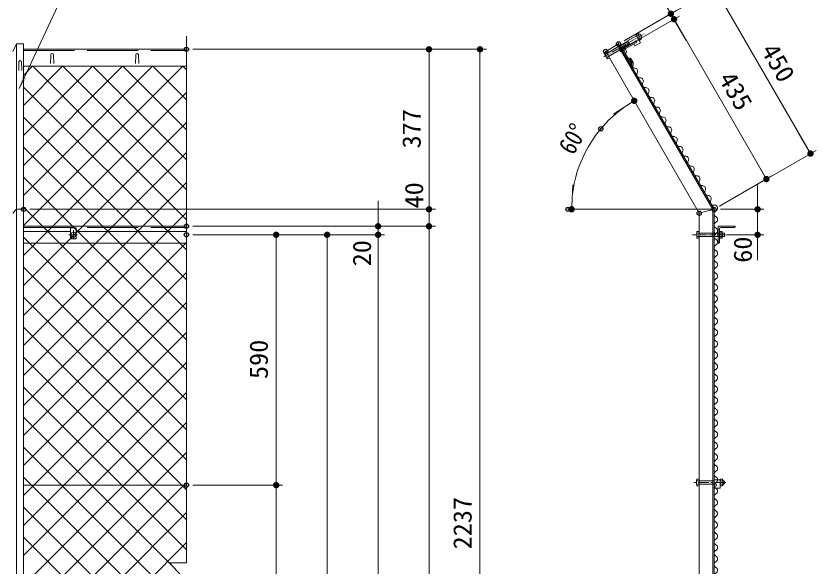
# Model space of a CAD drawing. Units: millimetres at full size. Extents: x -4455 to 4455, y -3150 to 3150.
# Drawn here: x -1597 to 288, y 468 to 1764 of the extents above; entities that cross this region are included whole.
import ezdxf
from ezdxf.enums import TextEntityAlignment as Align

# ---------------------------------------------------------------- set-up
doc = ezdxf.new("R2010")
doc.units = ezdxf.units.MM
doc.header["$LTSCALE"] = 20
doc.header["$PDMODE"] = 32
doc.header["$PDSIZE"] = 10
for name, pattern in [('DASHED', [7.5, 6, -1.5]), ('USER1', [2, 1.25, -0.25, 0.25, -0.25]), ('USER3', [1.125, 0.75, -0.125, 0.125, -0.125]), ('USER4', [4.7625, 3.175, -1.5875])]:
    doc.linetypes.add(name, pattern=pattern)
for name, color, linetype, lineweight in [('0-1_SUNPOU', 1, 'Continuous', 18), ('0-4_6文字', 3, 'Continuous', 18), ('0-5_1部材', 7, 'Continuous', 18), ('0-6_8部品', 7, 'Continuous', 18), ('0-A_5寸法', 1, 'Continuous', 18), ('0-C_2網', 4, 'Continuous', 18), ('0-D_AMI', 3, 'Continuous', 18)]:
    doc.layers.add(name, color=color, linetype=linetype, lineweight=lineweight)
doc.layers.add('0-2_DEFPOINTS', color=7, linetype='Continuous')
doc.styles.add('ＭＳ ゴシック', font='')
doc.styles.get('ＭＳ ゴシック').set_extended_font_data('MS Gothic')

# ---------------------------------------------------------------- blocks, each defined once
blk = doc.blocks.new('M1')
at = {"layer": '0-1_SUNPOU'}
blk.add_line((-5, 0), (-38.58, 0), dxfattribs=at)
for points in [[(0, 0), (-5, 0), (-4.96, 0.63)], [(0, 0), (-4.96, -0.63), (-5, 0)], [(0, 0), (-4.96, 0.63), (-4.84, 1.24)], [(0, 0), (-4.84, -1.24), (-4.96, -0.63)], [(0, 0), (-4.84, 1.24), (-4.65, 1.84)], [(0, 0), (-4.65, -1.84), (-4.84, -1.24)], [(0, 0), (-4.65, 1.84), (-4.38, 2.41)], [(0, 0), (-4.38, -2.41), (-4.65, -1.84)], [(0, 0), (-4.38, 2.41), (-4.05, 2.94)], [(0, 0), (-4.05, -2.94), (-4.38, -2.41)], [(0, 0), (-4.05, 2.94), (-3.64, 3.42)], [(0, 0), (-3.64, -3.42), (-4.05, -2.94)], [(0, 0), (-3.64, 3.42), (-3.19, 3.85)], [(0, 0), (-3.19, -3.85), (-3.64, -3.42)], [(0, 0), (-3.19, 3.85), (-2.68, 4.22)], [(0, 0), (-2.68, -4.22), (-3.19, -3.85)], [(0, 0), (-2.68, 4.22), (-2.13, 4.52)], [(0, 0), (-2.13, -4.52), (-2.68, -4.22)], [(0, 0), (-2.13, 4.52), (-1.55, 4.76)], [(0, 0), (-1.55, -4.76), (-2.13, -4.52)], [(0, 0), (-1.55, 4.76), (-0.94, 4.91)], [(0, 0), (-0.94, -4.91), (-1.55, -4.76)], [(0, 0), (-0.94, 4.91), (-0.31, 4.99)], [(0, 0), (-0.31, -4.99), (-0.94, -4.91)], [(0, 0), (-0.31, 4.99), (0.31, 4.99)], [(0, 0), (0.31, -4.99), (-0.31, -4.99)], [(0, 0), (0.31, 4.99), (0.94, 4.91)], [(0, 0), (0.94, 4.91), (1.55, 4.76)], [(0, 0), (1.55, 4.76), (2.13, 4.52)], [(0, 0), (2.13, 4.52), (2.68, 4.22)], [(0, 0), (2.68, 4.22), (3.19, 3.85)], [(0, 0), (3.19, 3.85), (3.64, 3.42)], [(0, 0), (3.64, 3.42), (4.05, 2.94)], [(0, 0), (4.05, 2.94), (4.38, 2.41)], [(0, 0), (4.38, 2.41), (4.65, 1.84)], [(0, 0), (4.65, 1.84), (4.84, 1.24)], [(0, 0), (4.84, 1.24), (4.96, 0.63)], [(0, 0), (4.96, 0.63), (5, 0)], [(0, 0), (0.94, -4.91), (0.31, -4.99)], [(0, 0), (1.55, -4.76), (0.94, -4.91)], [(0, 0), (2.13, -4.52), (1.55, -4.76)], [(0, 0), (2.68, -4.22), (2.13, -4.52)], [(0, 0), (3.19, -3.85), (2.68, -4.22)], [(0, 0), (3.64, -3.42), (3.19, -3.85)], [(0, 0), (4.05, -2.94), (3.64, -3.42)], [(0, 0), (4.38, -2.41), (4.05, -2.94)], [(0, 0), (4.65, -1.84), (4.38, -2.41)], [(0, 0), (4.84, -1.24), (4.65, -1.84)], [(0, 0), (4.96, -0.63), (4.84, -1.24)], [(0, 0), (5, 0), (4.96, -0.63)]]:
    blk.add_solid(points, dxfattribs=at)
blk = doc.blocks.new('NAMIX13')
at = {"layer": '0-D_AMI'}
for centre, start, end in [((-71.1, -133.3), 298.07249, 61.92751), ((71.1, -400), 118.07249, 241.92751), ((-71.1, -666.7), 298.07249, 61.92751), ((71.1, -933.3), 118.07249, 241.92751), ((-71.1, -1200), 298.07249, 61.92751), ((71.1, -1466.7), 118.07249, 241.92751), ((71.1, -2000), 118.07249, 241.92751), ((-71.1, -1733.3), 298.07249, 61.92751), ((-71.1, -2266.7), 298.07249, 61.92751), ((71.1, -2533.3), 118.07249, 241.92751), ((71.1, -3066.7), 118.07249, 241.92751), ((-71.1, -2800), 298.07249, 61.92751), ((-71.1, -3333.3), 298.07249, 61.92751), ((71.1, -3600), 118.07249, 241.92751), ((-71.1, -3866.7), 298.07249, 61.92751), ((71.1, -4133.3), 118.07249, 241.92751), ((-71.1, -4400), 298.07249, 61.92751), ((71.1, -4666.7), 118.07249, 241.92751), ((-71.1, -4933.3), 298.07249, 61.92751), ((71.1, -5200), 118.07249, 241.92751), ((71.1, -5733.3), 118.07249, 241.92751), ((-71.1, -5466.7), 298.07249, 61.92751)]:
    blk.add_arc(centre, 151.1, start, end, dxfattribs=at)
blk = doc.blocks.new('NAMIX5')
at = {"layer": '0-D_AMI'}
for centre, start, end in [((35.6, -200), 118.07249, 241.92751), ((-35.6, -66.7), 298.07249, 61.92751), ((-35.6, -333.3), 298.07249, 61.92751), ((35.6, -466.7), 118.07249, 241.92751), ((-35.6, -600), 298.07249, 61.92751), ((35.6, -733.3), 118.07249, 241.92751), ((35.6, -1000), 118.07249, 241.92751), ((-35.6, -866.7), 298.07249, 61.92751), ((-35.6, -1133.3), 298.07249, 61.92751), ((35.6, -1266.7), 118.07249, 241.92751)]:
    blk.add_arc(centre, 75.6, start, end, dxfattribs=at)
blk = doc.blocks.new('NAMI')
at = {"layer": '0-D_AMI'}
for centre, start, end in [((-71.1, -133.3), 298.07249, 61.92751), ((71.1, -400), 118.07249, 241.92751)]:
    blk.add_arc(centre, 151.1, start, end, dxfattribs=at)

msp = doc.modelspace()

# ---------------------------------------------------------------- linework, layer by layer
at = {"layer": '0-2_DEFPOINTS'}
for p in [(-46.84, 1756.34), (-177.62, 1698.15), (-177.62, 1698.15), (-1195.62, 1685.44), (-624.05, 1685.44), (-207.93, 1680.65), (-170.12, 1685.16), (-170.12, 1685.16), (-219.24, 1498.24), (274.58, 1439.62), (170.66, 1379.62), (-1579.29, 1308.44), (-624.05, 1308.44), (-296.53, 1308.44), (12.38, 1299.06), (47.38, 1308.44), (47.38, 1308.44), (47.38, 1308.44), (-1195.62, 1268.44), (-744.05, 1268.44), (-1195.62, 1248.44), (-984.05, 1248.44), (-864.05, 1248.44), (61.85, 1248.44), (149.96, 1248.44), (-1195.62, 658.44), (-984.05, 658.44)]:
    msp.add_point(p, dxfattribs=at)
at = {"layer": '0-4_6文字', "color": 7}
msp.add_lwpolyline([(-1147.84, 1837.53), (-1475.63, 1837.53), (-1589.23, 1593.12)], dxfattribs=at)
msp.add_solid([(-1590.07, 1591.3), (-1582.15, 1620.7), (-1572.7, 1616.31)], dxfattribs=at)
at = {"layer": '0-5_1部材', "color": 4}
for p, q in [((-1195.62, 1716.15), (-1195.62, 475.29)), ((-1235.62, 475.29), (-1155.62, 389.13)), ((-1195.62, 475.29), (-1235.62, 475.29))]:
    msp.add_line(p, q, dxfattribs=at)
at = {"layer": '0-5_1部材'}
for p, q in [((-1604.79, 1680.65), (-1595.79, 1698.15)), ((-1579.29, 1698.15), (-1595.79, 1698.15)), ((-1579.29, 1698.15), (-1579.29, -851.56)), ((-207.93, 1680.65), (-177.62, 1698.15)), ((44.38, 1307.64), (-180.22, 1696.65)), ((47.38, 1308.44), (-177.62, 1698.15)), ((-1579.29, 1685.44), (-1195.62, 1685.44)), ((12.38, 1299.06), (-207.93, 1680.65)), ((-1579.29, 1645.44), (-1195.62, 1645.44)), ((-1604.79, 1299.19), (-1595.79, 1308.44)), ((-1595.79, 1308.44), (-1579.29, 1308.44)), ((12.38, 1299.06), (47.38, 1308.44)), ((44.38, 1307.64), (44.38, -851.56)), ((12.38, 1299.06), (12.38, -551.56)), ((-1579.29, 1268.44), (-1195.62, 1268.44)), ((57.38, 1268.44), (57.38, 1228.44)), ((57.38, 1268.44), (97.38, 1268.44)), ((95.38, 1265.44), (63.38, 1265.44)), ((97.38, 1268.44), (97.38, 1267.44)), ((60.38, 1262.44), (60.38, 1230.44)), ((-1579.29, 1228.44), (-1195.62, 1228.44)), ((57.38, 1228.44), (58.38, 1228.44)), ((-1579.29, 658.44), (-1195.62, 658.44))]:
    msp.add_line(p, q, dxfattribs=at)
at = {"layer": '0-5_1部材', "color": 3}
for p, q in [((-1595.79, 1698.15), (-1595.79, -851.56)), ((-1515.54, 1651.94), (-1514.79, 1672.44)), ((-1508.04, 1651.94), (-1508.79, 1672.44)), ((-1315.54, 1651.94), (-1314.79, 1672.44)), ((-1308.04, 1651.94), (-1308.79, 1672.44))]:
    msp.add_line(p, q, dxfattribs=at)
at = {"layer": '0-5_1部材', "color": 1, "linetype": 'DASHED'}
for p, q in [((-1579.29, 1682.44), (-1195.62, 1682.44)), ((-1579.29, 1265.44), (-1195.62, 1265.44))]:
    msp.add_line(p, q, dxfattribs=at)
at = {"layer": '0-5_1部材'}
msp.add_lwpolyline([(47.38, 1308.44), (47.38, -551.56), (47.38, -851.56)], dxfattribs=at)
at = {"layer": '0-5_1部材', "color": 3}
for centre in [(-1511.79, 1672.44), (-1311.79, 1672.44)]:
    msp.add_arc(centre, 3, 0, 180, dxfattribs=at)
at = {"layer": '0-5_1部材'}
for centre, radius, start, end in [((63.38, 1262.44), 3, 90, 179.99992), ((95.38, 1267.44), 2, 270, 0), ((58.38, 1230.44), 2, 270, 0)]:
    msp.add_arc(centre, radius, start, end, dxfattribs=at)
at = {"layer": '0-6_8部品', "color": 1, "linetype": 'USER3'}
for p, q in [((-211.98, 1667.48), (-117.24, 1722.18)), ((-1472.88, 1248.44), (-1450.68, 1248.44)), ((74.51, 1248.44), (-3.44, 1248.44))]:
    msp.add_line(p, q, dxfattribs=at)
at = {"layer": '0-6_8部品'}
for p, q in [((-156.32, 1705.26), (-135.54, 1717.25)), ((-137.04, 1719.85), (-132.72, 1722.34)), ((-137.04, 1719.85), (-129.04, 1706)), ((-135.04, 1716.39), (-130.68, 1718.91)), ((-135.04, 1716.39), (-131.04, 1709.46)), ((-131.65, 1721.72), (-132.72, 1722.34)), ((-174.87, 1693.39), (-155.82, 1704.39)), ((-170.87, 1686.46), (-151.82, 1697.46)), ((-168.39, 1686.16), (-135.48, 1705.16)), ((-164.73, 1684.82), (-135.28, 1701.81)), ((-156.32, 1705.26), (-151.32, 1696.6)), ((-151.32, 1696.6), (-135.73, 1705.59)), ((-139.03, 1693.3), (-141.78, 1698.06)), ((-126.04, 1700.8), (-139.03, 1693.3)), ((-134.73, 1703.86), (-135.73, 1705.59)), ((-131.04, 1709.46), (-126.72, 1711.95)), ((-129.04, 1706), (-124.72, 1708.49)), ((-129.04, 1706), (-126.04, 1700.8)), ((-207.14, 1679.27), (-211.45, 1676.78)), ((-165.28, 1682.77), (-148.28, 1653.32)), ((-211.45, 1675.54), (-211.45, 1676.78)), ((-204.52, 1663.54), (-211.45, 1675.54)), ((-205.14, 1675.81), (-209.45, 1673.32)), ((-201.14, 1668.88), (-205.45, 1666.39)), ((-204.52, 1663.54), (-203.45, 1662.92)), ((-199.14, 1665.41), (-203.45, 1662.92)), ((-151.81, 1663.26), (-149.21, 1664.76)), ((-151.81, 1663.26), (-146.31, 1653.74)), ((-149.21, 1664.76), (-143.28, 1654.5)), ((-1590.76, 1635.29), (-1590.01, 1655.79)), ((-1583.26, 1635.29), (-1584.01, 1655.79)), ((-150.12, 1650.52), (-148.82, 1651.27)), ((-146.31, 1653.73), (-146.6, 1644.42)), ((-143.28, 1654.5), (-143.75, 1639.49)), ((-1468.28, 1256.12), (-1579.29, 1256.12)), ((-1455.31, 1256.12), (-1195.62, 1256.12)), ((6.78, 1255.37), (7.4, 1256.44)), ((6.78, 1241.51), (6.78, 1255.37)), ((12.38, 1256.44), (7.4, 1256.44)), ((12.38, 1252.44), (7.4, 1252.44)), ((12.38, 1244.44), (7.4, 1244.44)), ((12.38, 1240.44), (12.38, 1256.44)), ((47.38, 1252.44), (60.38, 1252.44)), ((47.38, 1244.44), (60.38, 1244.44)), ((60.38, 1240.44), (60.38, 1256.44)), ((60.38, 1256.44), (66.16, 1256.44)), ((60.38, 1252.44), (66.16, 1252.44)), ((60.38, 1244.44), (66.16, 1244.44)), ((66.78, 1255.37), (66.16, 1256.44)), ((66.78, 1241.51), (66.78, 1255.37)), ((71.85, 1252.44), (66.78, 1252.44)), ((71.85, 1244.44), (66.78, 1244.44)), ((71.85, 1244.44), (71.85, 1252.44)), ((6.78, 1241.51), (7.4, 1240.44)), ((12.38, 1240.44), (7.4, 1240.44)), ((60.38, 1240.44), (66.16, 1240.44)), ((66.78, 1241.51), (66.16, 1240.44)), ((5.98, 670.79), (7.09, 672.71)), ((5.98, 658.95), (5.98, 670.79)), ((6.66, 668.87), (12.38, 668.87)), ((6.66, 660.87), (12.38, 660.87)), ((7.09, 672.71), (12.38, 672.71)), ((12.38, 657.03), (12.38, 672.71)), ((47.38, 671.19), (47.38, 660.69)), ((47.38, 671.19), (61.58, 671.19)), ((47.38, 660.69), (51.33, 660.69)), ((61.58, 657.03), (61.58, 672.71)), ((61.58, 671.19), (61.58, 651.19)), ((67.29, 668.87), (61.58, 668.87)), ((67.29, 660.87), (61.58, 660.87)), ((67.98, 658.95), (67.98, 670.79)), ((67.98, 668.87), (71.53, 668.87)), ((67.98, 660.87), (71.53, 660.87)), ((71.53, 660.87), (71.53, 668.87)), ((5.98, 658.95), (7.09, 657.03)), ((7.09, 657.03), (12.38, 657.03)), ((47.38, 656.19), (51.33, 656.19)), ((47.38, 656.19), (47.38, 651.19)), ((47.38, 651.19), (61.58, 651.19)), ((66.87, 657.03), (61.58, 657.03)), ((67.98, 658.95), (66.87, 657.03))]:
    msp.add_line(p, q, dxfattribs=at)
at = {"layer": '0-6_8部品', "color": 4}
for p, q in [((-174.47, 1692.7), (-155.42, 1703.7)), ((-171.27, 1687.15), (-152.22, 1698.16))]:
    msp.add_line(p, q, dxfattribs=at)
at = {"layer": '0-6_8部品', "color": 3, "linetype": 'USER4'}
for p, q in [((-205.14, 1675.81), (-175, 1693.32)), ((-201.14, 1668.88), (-171, 1686.39)), ((12.38, 1252.44), (47.38, 1252.44)), ((12.38, 1244.44), (47.38, 1244.44)), ((12.38, 668.87), (47.38, 668.87))]:
    msp.add_line(p, q, dxfattribs=at)
at = {"layer": '0-6_8部品', "color": 1, "linetype": 'USER1'}
for p, q in [((-1461.79, 1259.23), (-1461.79, 1238.3)), ((75, 664.87), (-3.49, 664.87))]:
    msp.add_line(p, q, dxfattribs=at)
at = {"layer": '0-6_8部品', "color": 3, "linetype": 'DASHED'}
msp.add_line((12.38, 660.87), (47.38, 660.87), dxfattribs=at)
at = {"layer": '0-6_8部品', "color": 1}
for p, q in [((67.98, 668.07), (71.93, 668.07)), ((67.98, 661.67), (71.93, 661.67))]:
    msp.add_line(p, q, dxfattribs=at)
at = {"layer": '0-6_8部品'}
for points in [[(-131.65, 1721.72), (-124.72, 1709.73), (-124.72, 1708.49)], [(67.98, 670.79), (66.87, 672.71), (61.58, 672.71)]]:
    msp.add_lwpolyline(points, dxfattribs=at)
msp.add_lwpolyline([(-1468.29, 1264.77), (-1455.29, 1264.77), (-1455.29, 1238.77), (-1468.29, 1238.77)], close=True, dxfattribs=at)
msp.add_circle((-1461.79, 1248.44), 6, dxfattribs=at)
for centre, radius, start, end in [((-137.91, 1718.11), 7.27, 6.37286, 30.0017), ((-130.74, 1714.1), 7.61, 324.02866, 96.50311), ((-140.74, 1708.61), 14.39, 13.38929, 45.69312), ((-136.03, 1703.11), 1.5, 300.00729, 29.96823), ((-130.99, 1706.11), 7.23, 29.99903, 53.96354), ((-167.39, 1684.43), 2, 119.99207, 209.99219), ((-163.98, 1683.51), 1.5, 120.00722, 210.00732), ((-1587.01, 1655.79), 3, 0, 180), ((-205.19, 1679.16), 7.23, 210.00224, 233.88522), ((-196.56, 1676.14), 13.19, 192.35573, 227.65509), ((-198.26, 1667.16), 7.23, 186.11235, 210.00092), ((-149.57, 1652.57), 1.5, 300.00729, 29.99213), ((14.01, 1255.37), 7.23, 179.99992, 203.88486), ((19.97, 1248.44), 13.19, 162.35463, 197.65355), ((14.01, 1241.51), 7.23, 156.1122, 179.99992), ((59.55, 1255.37), 7.23, 336.12625, 0), ((53.53, 1248.45), 13.25, 342.41266, 17.55417), ((59.55, 1241.51), 7.23, 0, 23.88957), ((9.01, 670.79), 3.03, 180, 219.3382), ((17.98, 664.87), 12, 160.52878, 199.47122), ((9.01, 658.95), 3.03, 140.6618, 180), ((51.33, 658.44), 2.25, 270, 90), ((64.95, 670.79), 3.03, 320.6618, 0), ((55.98, 664.87), 12, 340.52878, 19.47122), ((64.95, 658.95), 3.03, 0, 39.3382), ((64.6, 664.87), 8, 330, 30)]:
    msp.add_arc(centre, radius, start, end, dxfattribs=at)
at = {"layer": '0-A_5寸法'}
for p, q in [((-164.63, 1705.65), (62.57, 1836.83)), ((49.58, 1829.33), (274.58, 1439.62)), ((-164.63, 1705.65), (-41.35, 1776.83)), ((-157.13, 1692.66), (-33.85, 1763.84)), ((-157.13, 1692.66), (-33.85, 1763.84)), ((-54.34, 1769.33), (-46.84, 1756.34)), ((-46.84, 1756.34), (170.66, 1379.62)), ((-31.84, 1730.36), (-16.84, 1704.38)), ((-1180.62, 1685.44), (-609.05, 1685.44)), ((-1180.62, 1685.44), (-489.05, 1685.44)), ((-624.05, 1308.44), (-624.05, 1685.44)), ((-504.05, 1685.44), (-504.05, -551.56)), ((60.37, 1315.94), (287.57, 1447.12)), ((60.37, 1315.94), (183.65, 1387.12)), ((-624.05, 1338.44), (-624.05, 1368.44)), ((149.96, 1338.44), (149.96, 1368.44)), ((-744.05, 1298.44), (-744.05, 1328.44)), ((-1564.29, 1308.44), (-609.05, 1308.44)), ((-1564.29, 1308.44), (-609.05, 1308.44)), ((-624.05, 1268.44), (-624.05, 1308.44)), ((47.38, 1308.44), (-296.53, 1308.44)), ((62.38, 1308.44), (164.96, 1308.44)), ((149.96, 1308.44), (149.96, 1248.44)), ((-1180.62, 1268.44), (-729.05, 1268.44)), ((-1180.62, 1268.44), (-609.05, 1268.44)), ((-1180.62, 1268.44), (-609.05, 1268.44)), ((-744.05, 1248.44), (-744.05, 1268.44)), ((-624.05, 1268.44), (-624.05, -551.56)), ((-1180.62, 1248.44), (-729.05, 1248.44)), ((-1180.62, 1248.44), (-849.05, 1248.44)), ((-1180.62, 1248.44), (-969.05, 1248.44)), ((-1180.62, 1248.44), (-729.05, 1248.44)), ((-984.05, 658.44), (-984.05, 1248.44)), ((-864.05, -521.56), (-864.05, 1248.44)), ((-744.05, 1248.44), (-744.05, -551.56)), ((76.85, 1248.44), (164.96, 1248.44)), ((-624.05, 1238.44), (-624.05, 1208.44)), ((-744.05, 1218.44), (-744.05, 1188.44)), ((149.96, 1218.44), (149.96, 1188.44)), ((-1180.62, 658.44), (-969.05, 658.44)), ((-1180.62, 658.44), (-969.05, 658.44)), ((-984.05, 68.44), (-984.05, 658.44))]:
    msp.add_line(p, q, dxfattribs=at)
msp.add_arc((6.96, 1308.44), 295.28, 125.82375, 174.17632, dxfattribs=at)
at = {"layer": '0-C_2網'}
for p, q in [((-1579.29, 1624.11), (-1557.95, 1645.44)), ((-1579.29, 1553.4), (-1487.24, 1645.44)), ((-1579.29, 1482.69), (-1416.53, 1645.44)), ((-1579.29, 1411.98), (-1345.82, 1645.44)), ((-1579.29, 1341.26), (-1275.11, 1645.44)), ((-1579.29, 1270.55), (-1204.4, 1645.44)), ((-1195.62, 1283.48), (-1557.59, 1645.44)), ((-1195.62, 1354.19), (-1486.88, 1645.44)), ((-1195.62, 1424.9), (-1416.16, 1645.44)), ((-1195.62, 1495.61), (-1345.45, 1645.44)), ((-1195.62, 1566.32), (-1274.74, 1645.44)), ((-1195.62, 1637.03), (-1204.03, 1645.44)), ((-1195.62, 1212.77), (-1579.29, 1596.43)), ((-1579.29, 1199.84), (-1195.62, 1583.51)), ((-1195.62, 1142.06), (-1579.29, 1525.72)), ((-1579.29, 1129.13), (-1195.62, 1512.8)), ((-1195.62, 1071.35), (-1579.29, 1455.01)), ((-1579.29, 1058.42), (-1195.62, 1442.09)), ((-1195.62, 1000.64), (-1579.29, 1384.3)), ((-1579.29, 987.71), (-1195.62, 1371.38)), ((-1195.62, 929.92), (-1579.29, 1313.59)), ((-1579.29, 917), (-1195.62, 1300.67)), ((-1195.62, 859.21), (-1579.29, 1242.88)), ((-1579.29, 846.29), (-1195.62, 1229.95)), ((-1195.62, 788.5), (-1579.29, 1172.17)), ((-1579.29, 775.58), (-1195.62, 1159.24)), ((-1195.62, 717.79), (-1579.29, 1101.46)), ((-1579.29, 704.87), (-1195.62, 1088.53)), ((-1195.62, 647.08), (-1579.29, 1030.75)), ((-1579.29, 634.16), (-1195.62, 1017.82)), ((-1195.62, 576.37), (-1579.29, 960.04)), ((-1579.29, 563.45), (-1195.62, 947.11)), ((-1195.62, 505.66), (-1579.29, 889.33)), ((-1579.29, 492.74), (-1195.62, 876.4)), ((-1231.21, 470.54), (-1579.29, 818.61)), ((-1579.29, 422.03), (-1195.62, 805.69)), ((-1195.62, 364.24), (-1579.29, 747.9)), ((-1579.29, 351.32), (-1195.62, 734.98)), ((-1195.62, 293.53), (-1579.29, 677.19)), ((-1579.29, 280.6), (-1195.62, 664.27)), ((-1195.62, 222.82), (-1579.29, 606.48)), ((-1579.29, 209.89), (-1195.62, 593.56)), ((-1195.62, 152.11), (-1579.29, 535.77)), ((-1579.29, 139.18), (-1195.62, 522.85))]:
    msp.add_line(p, q, dxfattribs=at)
at = {"layer": '0-D_AMI'}
for centre, radius, start, end in [((48.06, 1302.09), 16.12, 77.37867, 97.71613), ((55.13, 1297.81), 7.56, 118.07249, 241.92751), ((48.02, 1311.15), 7.56, 298.07249, 61.92751)]:
    msp.add_arc(centre, radius, start, end, dxfattribs=at)

# ---------------------------------------------------------------- block references
at = {"layer": '0-A_5寸法', "xscale": 1.5, "yscale": 1.5}
for p, rotation in [((-54.34, 1769.33), 300.0001), ((-46.84, 1756.34), 120.0001), ((-46.84, 1756.34), 120.0001), ((-624.05, 1685.44), 90), ((-504.05, 1685.44), 90), ((-140.68, 1564.16), 32.91191), ((274.58, 1439.62), 300.0001), ((170.66, 1379.62), 300.0001), ((-624.05, 1308.44), 270), ((-624.05, 1308.44), 270), ((-288.32, 1308.44), 267.08816), ((149.96, 1308.44), 270), ((-744.05, 1268.44), 270), ((-624.05, 1268.44), 90), ((-624.05, 1268.44), 90), ((-984.05, 1248.44), 90), ((-864.05, 1248.44), 90), ((-744.05, 1248.44), 90), ((-744.05, 1248.44), 90), ((149.96, 1248.44), 90), ((-984.05, 658.44), 270), ((-984.05, 658.44), 90)]:
    msp.add_blockref('M1', p, dxfattribs=dict(at, rotation=rotation))
at = {"layer": '0-C_2網', "rotation": 30}
for name, p, xscale, yscale in [('NAMIX5', (-166.86, 1687.56), 0.1, 0.1), ('NAMIX13', (-100.2, 1572.09), 0.05, 0.05)]:
    msp.add_blockref(name, p, dxfattribs=dict(at, xscale=xscale, yscale=yscale))
at = {"layer": '0-C_2網'}
for name, p, xscale, yscale in [('NAMI', (51.58, 1291.15), 0.05, 0.05), ('NAMIX5', (51.58, 1264.48), 0.1, 0.1), ('NAMIX13', (51.58, 1131.15), 0.05, 0.05), ('NAMIX13', (51.58, 837.81), 0.05, 0.05), ('NAMIX13', (51.58, 544.48), 0.05, 0.05)]:
    msp.add_blockref(name, p, dxfattribs=dict(at, xscale=xscale, yscale=yscale))

# ---------------------------------------------------------------- texts
at = {"layer": '0-A_5寸法', "color": 3, "style": 'ＭＳ ゴシック'}
for s, rotation, width, p in [('450', 300, 1.05, (145.36, 1676.78)), ('435', 300, 1.05, (45.19, 1610.29)), ('377', 90, 1.05, (-630.72, 1451.94)), ('60°', 60, 0.85, (-272.91, 1427.59)), ('40', 90, 1.05, (-624.78, 1310.48)), ('20', 90, 1.05, (-747.62, 1174.04)), ('60', 90, 1.05, (149.59, 1182.44)), ('590', 90, 1.05, (-990.72, 908.44)), ('2237', 90, 1.05, (-510.72, 506.94))]:
    msp.add_text(s, height=43.26, rotation=rotation, dxfattribs=dict(at, width=width)).set_placement(p, align=Align.BOTTOM_LEFT)

doc.saveas('drawing.dxf')
